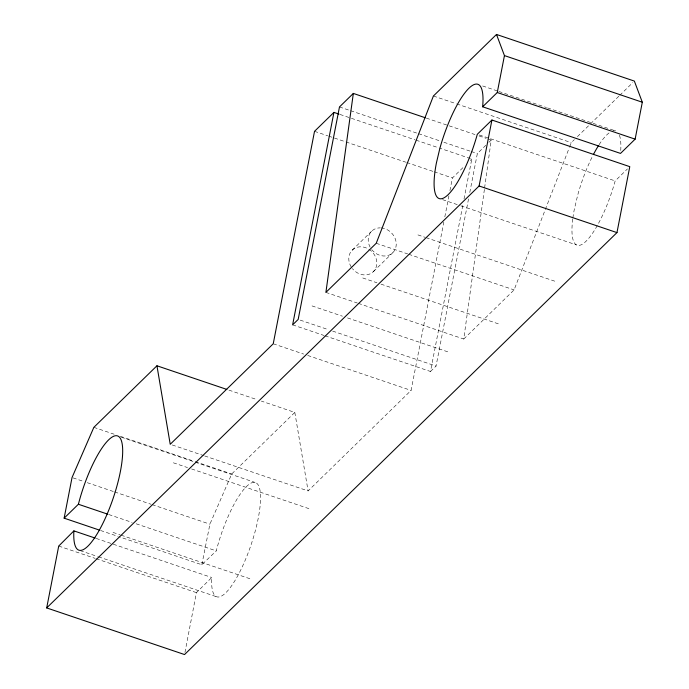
<?xml version="1.0" encoding="UTF-8"?>
<svg xmlns="http://www.w3.org/2000/svg" width="689" height="689" viewBox="0 0 689 689"><rect width="100%" height="100%" fill="white"/><g stroke="black" fill="none" stroke-linecap="round" stroke-linejoin="round"><path stroke-width="0.52" stroke-dasharray="3.44 2.58" d="M358.332 303.367L463.757 339.022L484.453 189.001M484.6 187.933L491.205 140.056L487.149 138.678M184.953 652.449L196.417 592.635L211.756 577.52A60.331 15.83 -71.3 0 0 242.054 567.28A60.331 15.83 -71.3 0 0 256.334 482.98A60.331 15.83 -71.3 0 0 216.268 550.881L201.843 564.739L118.818 536.662M204.693 455.954L308.095 490.93L411.092 390.413L443.811 222.134M444.827 216.871L448.918 195.84M449.943 190.577L452.397 177.96L464.334 166.307M325.07 335.827L430.496 371.483L463.008 204.245M464.024 198.992L471.793 159.021L439.358 148.049M430.496 371.483L436.042 366.074L468.761 197.76M469.777 192.498L477.348 153.578L485.814 145.31M201.843 564.739L209.904 524.165L231.719 473.98L294.814 412.418L261.355 401.101M463.757 339.022L514.097 289.905L569.321 147.653M569.708 146.654L571.267 142.649L574.342 139.643M352.165 250.193L371.569 231.254M470.303 160.477L471.793 159.021M488.897 142.304L491.205 140.056M373.455 271.552L392.859 252.613M577.425 136.637L589.732 124.631M590.499 123.874L618.972 96.098M619.738 95.349L632.821 82.585M572.748 218.938A60.331 15.83 -71.3 0 0 585.211 242.028A60.331 15.83 -71.3 0 0 615.165 180.923L627.472 168.908M482.644 85.97L497.846 91.112M498.862 91.456L546.506 107.57M547.522 107.915L592.127 123.004M593.143 123.348L615.441 130.884M433.398 96.012L455.705 103.557M456.712 103.901L571.267 142.649M479.329 134.975L489.466 138.403M490.482 138.747L615.165 180.923M426.327 118.112L474.988 134.57M479.044 135.94L486.141 138.343M339.479 106.941L349.616 110.378M350.632 110.714L417.534 133.347M418.55 133.692L439.84 140.892M443.897 142.261L470.251 151.175M471.267 151.52L477.348 153.578M340.013 114.452L415.028 139.824M416.044 140.16L438.342 147.704M314.528 131.323L327.706 135.785M328.722 136.121L344.939 141.607M345.956 141.951L405.761 162.182M406.777 162.526L433.131 171.44M434.148 171.785L452.397 177.96M442.579 199.646L459.813 205.468M460.829 205.813L576.392 244.905M417.93 234.906L425.027 237.3M426.035 237.645L555.79 281.534M376.228 243.277L407.655 253.905M408.672 254.25L514.097 289.905M362.758 277.968L376.952 282.774M381.008 284.144L500.627 324.605M325.897 292.394L357.315 303.022M312.031 305.916L342.442 316.208M347.514 317.922L449.9 352.553M300.206 320.127L328.584 329.73M332.641 331.099L436.042 366.074M292.627 324.855L324.054 335.483M273.232 343.785L303.642 354.068M307.699 355.446L411.092 390.413M228.92 390.129L257.298 399.732M172.259 444.982L203.677 455.61M93.85 427.344L114.124 434.208M120.205 436.266L194.212 461.294M195.228 461.639L231.719 473.98M121.255 437.179L194.238 461.863M195.254 462.207L255.059 482.438M173.352 462.793L187.546 467.59M191.602 468.959L311.221 509.421M73.051 477.882L83.188 481.31M87.245 482.679L113.599 491.593M114.615 491.937L151.106 504.279M152.123 504.624L209.904 524.165M108.81 514.537L132.124 522.426M136.181 523.795L216.268 550.881M113.022 532.425L120.119 534.828M121.135 535.172L250.891 579.061M100.585 530.496L117.802 536.318M96.184 538.428L211.756 577.52M80.251 550.649L97.485 556.479M98.501 556.824L217.104 596.941M58.72 546.058L95.168 558.383M96.184 558.727L196.417 592.635M294.814 412.418L308.095 490.93M619.402 135.19A60.331 15.83 -71.3 0 1 620.703 151.08M572.878 217.957A60.331 15.83 -71.3 0 1 574.247 209.706L577.675 195.211A60.331 15.83 -71.3 0 1 592.928 155.447M599.086 144.699A60.331 15.83 -71.3 0 1 609.946 132.297M613.089 130.85A60.331 15.83 -71.3 0 1 615.699 130.901M381.138 227.895A15.08 12.945 45.7 0 1 394.866 249.883A15.08 12.945 45.7 0 1 370.639 248.031M370.148 247.196A15.08 12.945 45.7 0 1 380.233 227.861M351.235 266.97A15.08 12.945 45.7 0 1 361.131 246.8A15.08 12.945 45.7 0 1 375.936 267.771A15.08 12.945 45.7 0 1 352.372 268.572"/><path stroke-width="1.03" d="M425.311 117.767L353.336 93.42L325.897 292.394L376.228 243.277L433.398 96.012L496.493 34.45L634.354 81.078L642.312 102.222L635.129 139.152L620.513 153.414L482.644 106.778A60.331 15.83 -71.3 0 0 468.882 88.295A60.331 15.83 -71.3 0 0 439.806 148.583L436.378 163.069A60.331 15.83 -71.3 0 0 445.421 196.942A60.331 15.83 -71.3 0 0 477.305 134.286L491.92 120.024L629.78 166.66L616.965 232.606L184.549 654.55L46.688 607.922L58.72 546.058L73.887 530.883A60.331 15.83 -71.3 0 0 104.185 520.651A60.331 15.83 -71.3 0 0 118.474 436.352A60.331 15.83 -71.3 0 0 78.4 504.253L64.137 518.162L99.578 530.151M64.137 518.162L72.035 477.537L93.85 427.344L156.946 365.781L226.888 389.44M338.997 114.107L333.932 112.393L292.627 324.855L298.173 319.438L339.479 106.941L353.336 93.42M46.688 607.922L479.096 185.978L491.92 120.024M482.644 106.778L497.26 92.524L504.443 55.594L496.493 34.45M333.932 112.393L314.528 131.323L273.232 343.785L170.226 444.293L156.946 365.781M504.443 55.594L642.312 102.222M497.26 92.524L635.129 139.152M479.096 185.978L616.965 232.606M78.4 504.253L107.794 514.192M73.887 530.883L95.177 538.083M593.375 154.577A60.331 15.83 -71.3 0 1 598.552 145.525"/></g></svg>
